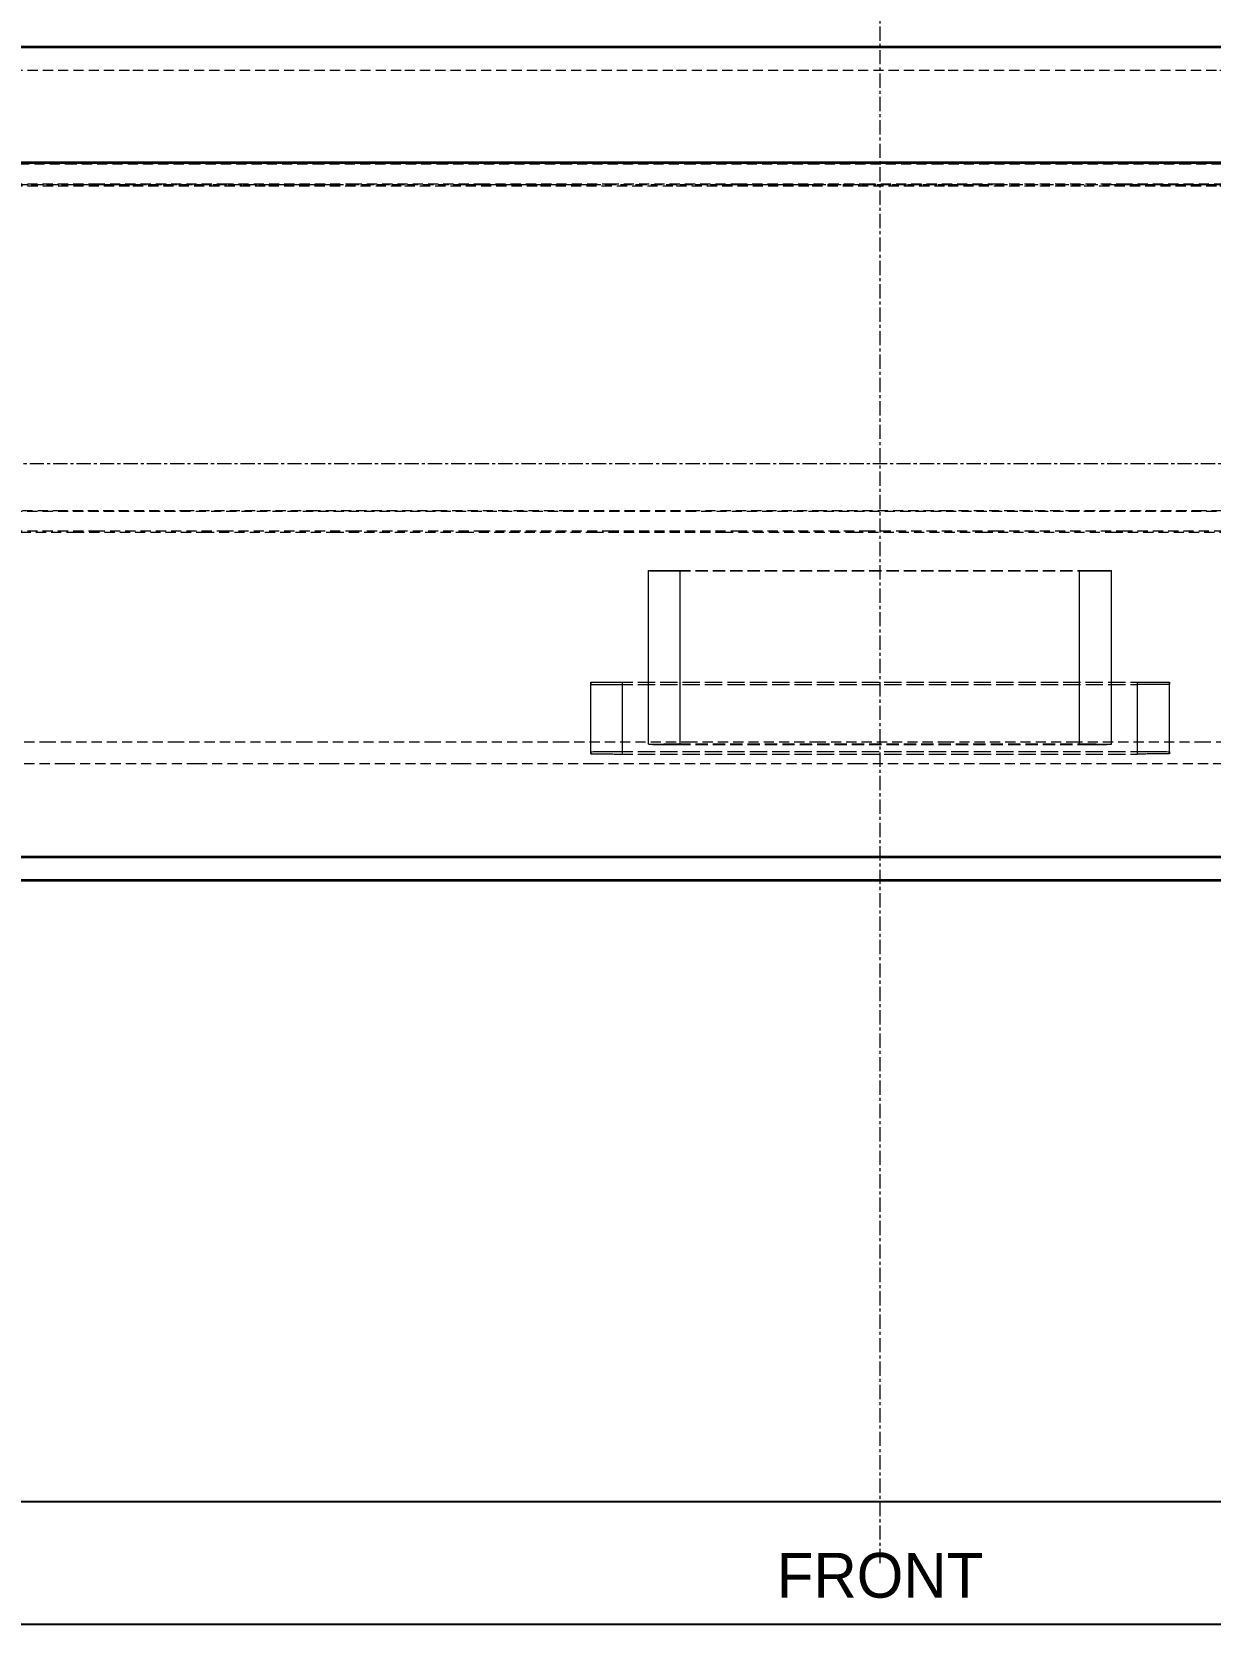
# Model space of a CAD drawing. Header units: millimetres. Extents: x 10 to 410, y 10 to 287.
# Drawn here: x 67.9 to 125.7, y 166 to 244.2 of the extents above; entities that cross this region are included whole.
import ezdxf
from ezdxf.enums import TextEntityAlignment as Align

# ---------------------------------------------------------------- set-up
doc = ezdxf.new("R2010")
doc.units = ezdxf.units.MM
doc.linetypes.add('CENTER', pattern=[1.15, 0.7, -0.15, 0.15, -0.15])
doc.linetypes.add('DASHED', pattern=[0.75, 0.5, -0.25])
for name, color, linetype, lineweight in [('CENTER', 4, 'CENTER', 13), ('HIDDEN', 8, 'DASHED', 18), ('TITLE_BLOCK', 7, 'CONTINUOUS', 25), ('VISIBLE', 7, 'CONTINUOUS', 35)]:
    doc.layers.add(name, color=color, linetype=linetype, lineweight=lineweight)

msp = doc.modelspace()

# ---------------------------------------------------------------- linework, layer by layer
at = {"layer": 'CENTER'}
for p, q in [((109.5, 169), (109.5, 273)), ((16, 223), (203, 223))]:
    msp.add_line(p, q, dxfattribs=at)
at = {"layer": 'HIDDEN'}
for points in [[(32.789, 242.312), (39.46, 242.312), (46.132, 242.312), (52.803, 242.312), (59.474, 242.312), (66.145, 242.312), (72.816, 242.312), (79.487, 242.312), (86.159, 242.312), (92.83, 242.312), (99.501, 242.312), (106.172, 242.312), (112.843, 242.312), (119.514, 242.312), (126.186, 242.312), (132.857, 242.312), (139.528, 242.312), (146.199, 242.312), (152.87, 242.312), (159.541, 242.312), (166.213, 242.312), (172.884, 242.312), (179.555, 242.313), (186.226, 242.313)], [(186.211, 237.735), (179.54, 237.735), (172.869, 237.735), (166.198, 237.735), (159.527, 237.735), (152.856, 237.735), (146.184, 237.735), (139.513, 237.735), (132.842, 237.735), (126.171, 237.735), (119.5, 237.735), (112.829, 237.735), (106.157, 237.735), (99.486, 237.735), (92.815, 237.735), (86.144, 237.735), (79.473, 237.735), (72.802, 237.735), (66.13, 237.735), (59.459, 237.735), (52.788, 237.735), (46.117, 237.735), (39.446, 237.735), (32.775, 237.735)], [(180.947, 237.732), (174.734, 237.732), (168.52, 237.732), (162.307, 237.732), (156.094, 237.732), (149.88, 237.732), (143.667, 237.732), (137.453, 237.732), (131.24, 237.732), (125.027, 237.732), (118.813, 237.732), (112.6, 237.732), (106.386, 237.732), (100.173, 237.732), (93.959, 237.732), (87.746, 237.732), (81.533, 237.732), (75.319, 237.732), (69.106, 237.732), (62.892, 237.732), (56.679, 237.732), (50.466, 237.732), (44.252, 237.732), (38.039, 237.732)], [(179.402, 237.691), (173.323, 237.691), (167.244, 237.691), (161.165, 237.691), (155.086, 237.691), (149.007, 237.691), (142.928, 237.691), (136.849, 237.691), (130.77, 237.691), (124.691, 237.691), (118.612, 237.691), (112.533, 237.691), (106.454, 237.691), (100.375, 237.691), (94.296, 237.691), (88.217, 237.691), (82.138, 237.691), (76.059, 237.691), (69.98, 237.691), (63.901, 237.691), (57.822, 237.691), (51.743, 237.691), (45.664, 237.691), (39.585, 237.691)], [(186.225, 236.675), (179.554, 236.675), (172.883, 236.675), (166.212, 236.675), (159.541, 236.675), (152.87, 236.675), (146.198, 236.675), (139.527, 236.675), (132.856, 236.675), (126.185, 236.675), (119.514, 236.675), (112.843, 236.675), (106.171, 236.675), (99.5, 236.675), (92.829, 236.675), (86.158, 236.675), (79.487, 236.675), (72.816, 236.675), (66.144, 236.675), (59.473, 236.675), (52.802, 236.675), (46.131, 236.675), (39.46, 236.675), (32.789, 236.675)], [(32.789, 236.634), (39.46, 236.634), (46.132, 236.634), (52.803, 236.634), (59.474, 236.634), (66.145, 236.634), (72.816, 236.634), (79.487, 236.634), (86.159, 236.634), (92.83, 236.634), (99.501, 236.634), (106.172, 236.634), (112.843, 236.634), (119.514, 236.634), (126.185, 236.634), (132.857, 236.634), (139.528, 236.634), (146.199, 236.634), (152.87, 236.634), (159.541, 236.634), (166.212, 236.634), (172.884, 236.634), (179.555, 236.634), (186.226, 236.634)], [(32.789, 236.63), (39.46, 236.63), (46.132, 236.63), (52.803, 236.63), (59.474, 236.63), (66.145, 236.63), (72.816, 236.63), (79.487, 236.63), (86.159, 236.63), (92.83, 236.63), (99.501, 236.63), (106.172, 236.63), (112.843, 236.63), (119.514, 236.63), (126.186, 236.63), (132.857, 236.63), (139.528, 236.63), (146.199, 236.63), (152.87, 236.63), (159.541, 236.63), (166.213, 236.63), (172.884, 236.63), (179.555, 236.63), (186.226, 236.63)], [(184.663, 236.678), (178.288, 236.678), (171.914, 236.678), (165.54, 236.678), (159.165, 236.678), (152.791, 236.678), (146.417, 236.678), (140.042, 236.678), (133.668, 236.678), (127.294, 236.678), (120.919, 236.678), (114.545, 236.678), (108.17, 236.678), (101.796, 236.678), (95.422, 236.678), (89.047, 236.678), (82.673, 236.678), (76.299, 236.678), (69.924, 236.678), (63.55, 236.678), (57.176, 236.678), (50.801, 236.678), (44.427, 236.678), (38.053, 236.678)], [(184.662, 236.718), (178.355, 236.718), (172.048, 236.718), (165.741, 236.718), (159.434, 236.718), (153.126, 236.718), (146.819, 236.718), (140.512, 236.718), (134.205, 236.718), (127.898, 236.718), (121.591, 236.718), (115.284, 236.718), (108.977, 236.718), (102.669, 236.718), (96.362, 236.718), (90.055, 236.718), (83.748, 236.718), (77.441, 236.718), (71.134, 236.718), (64.827, 236.718), (58.519, 236.718), (52.212, 236.718), (45.905, 236.718), (39.598, 236.718)], [(38.039, 220.684), (44.252, 220.684), (50.466, 220.684), (56.679, 220.684), (62.892, 220.684), (69.106, 220.684), (75.319, 220.684), (81.533, 220.684), (87.746, 220.684), (93.959, 220.684), (100.173, 220.684), (106.386, 220.684), (112.6, 220.684), (118.813, 220.684), (125.027, 220.684), (131.24, 220.684), (137.453, 220.684), (143.667, 220.684), (149.88, 220.684), (156.094, 220.684), (162.307, 220.684), (168.52, 220.684), (174.734, 220.684), (180.947, 220.684)], [(179.402, 220.643), (174.139, 220.643), (168.875, 220.643), (163.612, 220.643), (158.349, 220.643), (153.086, 220.643), (147.823, 220.643), (142.559, 220.643), (137.296, 220.643), (132.033, 220.643), (126.77, 220.643), (121.507, 220.643), (116.243, 220.643), (110.98, 220.643), (105.717, 220.643), (100.454, 220.643), (95.19, 220.643), (89.927, 220.643), (84.664, 220.643), (79.401, 220.643), (74.138, 220.643), (68.874, 220.643), (63.611, 220.643), (58.348, 220.643)], [(38.053, 219.63), (44.427, 219.63), (50.801, 219.63), (57.176, 219.63), (63.55, 219.63), (69.924, 219.63), (76.299, 219.63), (82.673, 219.63), (89.047, 219.63), (95.422, 219.63), (101.796, 219.63), (108.17, 219.63), (114.545, 219.63), (120.919, 219.63), (127.294, 219.63), (133.668, 219.63), (140.042, 219.63), (146.417, 219.63), (152.791, 219.63), (159.165, 219.63), (165.54, 219.63), (171.914, 219.63), (178.288, 219.63), (184.663, 219.63)], [(184.662, 219.67), (178.355, 219.67), (172.048, 219.67), (165.741, 219.67), (159.434, 219.67), (153.126, 219.67), (146.819, 219.67), (140.512, 219.67), (134.205, 219.67), (127.898, 219.67), (121.591, 219.67), (115.284, 219.67), (108.977, 219.67), (102.669, 219.67), (96.362, 219.67), (90.055, 219.67), (83.748, 219.67), (77.441, 219.67), (71.134, 219.67), (64.827, 219.67), (58.519, 219.67), (52.212, 219.67), (45.905, 219.67), (39.598, 219.67)], [(98.129, 217.736), (98.196, 217.74), (98.264, 217.741), (98.332, 217.742), (98.4, 217.743), (98.468, 217.743), (98.536, 217.744), (98.604, 217.744), (98.672, 217.745), (98.74, 217.745), (98.808, 217.746), (98.876, 217.746), (98.944, 217.746), (99.012, 217.746), (99.08, 217.747), (99.148, 217.747), (99.216, 217.747), (99.284, 217.747), (99.352, 217.747), (99.42, 217.747), (99.488, 217.747), (99.555, 217.747), (99.623, 217.747), (99.691, 217.747)], [(98.129, 217.736), (98.129, 217.736), (98.129, 217.736), (98.129, 217.736), (98.129, 217.736), (98.129, 217.736), (98.129, 217.736), (98.129, 217.736), (98.129, 217.736), (98.129, 217.735), (98.129, 217.735), (98.129, 217.735), (98.129, 217.735), (98.129, 217.735), (98.129, 217.735), (98.129, 217.735), (98.129, 217.735), (98.129, 217.735), (98.129, 217.735), (98.129, 217.735), (98.129, 217.734), (98.129, 217.734), (98.129, 217.734), (98.129, 217.734)], [(98.129, 217.736), (98.129, 217.736), (98.129, 217.736), (98.129, 217.736), (98.129, 217.736), (98.129, 217.736), (98.129, 217.736), (98.129, 217.736), (98.129, 217.736), (98.129, 217.736), (98.129, 217.736), (98.129, 217.736), (98.129, 217.736), (98.129, 217.736), (98.129, 217.736), (98.129, 217.736), (98.129, 217.736), (98.129, 217.736), (98.129, 217.736), (98.129, 217.736), (98.129, 217.736), (98.129, 217.736), (98.129, 217.736), (98.129, 217.736)], [(98.129, 209.212), (98.129, 209.583), (98.129, 209.953), (98.129, 210.324), (98.129, 210.695), (98.129, 211.065), (98.129, 211.436), (98.129, 211.806), (98.129, 212.177), (98.129, 212.548), (98.129, 212.918), (98.129, 213.289), (98.129, 213.66), (98.129, 214.03), (98.129, 214.401), (98.129, 214.771), (98.129, 215.142), (98.129, 215.513), (98.129, 215.883), (98.129, 216.254), (98.129, 216.624), (98.129, 216.995), (98.129, 217.366), (98.129, 217.736)], [(98.129, 209.212), (98.129, 209.583), (98.129, 209.953), (98.129, 210.324), (98.129, 210.695), (98.129, 211.065), (98.129, 211.436), (98.129, 211.806), (98.129, 212.177), (98.129, 212.548), (98.129, 212.918), (98.129, 213.289), (98.129, 213.66), (98.129, 214.03), (98.129, 214.401), (98.129, 214.771), (98.129, 215.142), (98.129, 215.513), (98.129, 215.883), (98.129, 216.254), (98.129, 216.624), (98.129, 216.995), (98.129, 217.366), (98.129, 217.736)], [(98.129, 217.734), (98.197, 217.731), (98.264, 217.73), (98.332, 217.729), (98.4, 217.728), (98.468, 217.727), (98.536, 217.727), (98.604, 217.726), (98.672, 217.726), (98.74, 217.725), (98.808, 217.725), (98.876, 217.725), (98.944, 217.724), (99.012, 217.724), (99.08, 217.724), (99.148, 217.724), (99.216, 217.724), (99.284, 217.723), (99.352, 217.723), (99.42, 217.723), (99.488, 217.723), (99.556, 217.723), (99.624, 217.723), (99.692, 217.723)], [(98.129, 209.21), (98.129, 209.581), (98.129, 209.951), (98.129, 210.322), (98.129, 210.693), (98.129, 211.063), (98.129, 211.434), (98.129, 211.804), (98.129, 212.175), (98.129, 212.546), (98.129, 212.916), (98.129, 213.287), (98.129, 213.658), (98.129, 214.028), (98.129, 214.399), (98.129, 214.769), (98.129, 215.14), (98.129, 215.511), (98.129, 215.881), (98.129, 216.252), (98.129, 216.622), (98.129, 216.993), (98.129, 217.364), (98.129, 217.734)], [(99.691, 217.747), (100.544, 217.747), (101.396, 217.747), (102.249, 217.747), (103.101, 217.747), (103.953, 217.747), (104.806, 217.747), (105.658, 217.747), (106.511, 217.747), (107.363, 217.747), (108.216, 217.747), (109.068, 217.747), (109.92, 217.747), (110.773, 217.747), (111.625, 217.747), (112.478, 217.747), (113.33, 217.747), (114.183, 217.747), (115.035, 217.747), (115.887, 217.747), (116.74, 217.747), (117.592, 217.747), (118.445, 217.747), (119.297, 217.747)], [(99.691, 209.223), (99.691, 209.594), (99.691, 209.965), (99.691, 210.335), (99.691, 210.706), (99.691, 211.076), (99.691, 211.447), (99.691, 211.818), (99.691, 212.188), (99.691, 212.559), (99.691, 212.93), (99.691, 213.3), (99.691, 213.671), (99.691, 214.041), (99.691, 214.412), (99.691, 214.783), (99.691, 215.153), (99.691, 215.524), (99.691, 215.894), (99.691, 216.265), (99.691, 216.636), (99.691, 217.006), (99.691, 217.377), (99.691, 217.747)], [(99.692, 217.723), (100.544, 217.723), (101.397, 217.723), (102.249, 217.723), (103.101, 217.723), (103.954, 217.723), (104.806, 217.723), (105.659, 217.723), (106.511, 217.723), (107.364, 217.723), (108.216, 217.723), (109.068, 217.723), (109.921, 217.723), (110.773, 217.723), (111.626, 217.723), (112.478, 217.723), (113.331, 217.723), (114.183, 217.723), (115.035, 217.723), (115.888, 217.723), (116.74, 217.723), (117.593, 217.723), (118.445, 217.723), (119.297, 217.723)], [(99.692, 209.199), (99.692, 209.57), (99.692, 209.94), (99.692, 210.311), (99.692, 210.681), (99.692, 211.052), (99.692, 211.423), (99.692, 211.793), (99.692, 212.164), (99.692, 212.534), (99.692, 212.905), (99.692, 213.276), (99.692, 213.646), (99.692, 214.017), (99.692, 214.388), (99.692, 214.758), (99.692, 215.129), (99.692, 215.499), (99.692, 215.87), (99.692, 216.241), (99.692, 216.611), (99.692, 216.982), (99.692, 217.352), (99.692, 217.723)], [(119.297, 217.747), (119.365, 217.747), (119.433, 217.747), (119.501, 217.747), (119.569, 217.747), (119.637, 217.747), (119.705, 217.747), (119.773, 217.747), (119.841, 217.747), (119.909, 217.747), (119.977, 217.746), (120.045, 217.746), (120.113, 217.746), (120.181, 217.746), (120.249, 217.745), (120.317, 217.745), (120.385, 217.744), (120.453, 217.744), (120.52, 217.743), (120.588, 217.743), (120.656, 217.742), (120.724, 217.741), (120.792, 217.74), (120.86, 217.736)], [(119.297, 209.223), (119.297, 209.594), (119.297, 209.965), (119.297, 210.335), (119.297, 210.706), (119.297, 211.076), (119.297, 211.447), (119.297, 211.818), (119.297, 212.188), (119.297, 212.559), (119.297, 212.93), (119.297, 213.3), (119.297, 213.671), (119.297, 214.041), (119.297, 214.412), (119.297, 214.783), (119.297, 215.153), (119.297, 215.524), (119.297, 215.894), (119.297, 216.265), (119.297, 216.636), (119.297, 217.006), (119.297, 217.377), (119.297, 217.747)], [(119.297, 217.723), (119.365, 217.723), (119.433, 217.723), (119.501, 217.723), (119.569, 217.723), (119.637, 217.723), (119.705, 217.723), (119.773, 217.724), (119.841, 217.724), (119.909, 217.724), (119.977, 217.724), (120.045, 217.724), (120.113, 217.725), (120.181, 217.725), (120.249, 217.725), (120.317, 217.726), (120.385, 217.726), (120.453, 217.727), (120.521, 217.727), (120.589, 217.728), (120.656, 217.729), (120.724, 217.73), (120.792, 217.731), (120.86, 217.734)], [(119.297, 209.199), (119.297, 209.57), (119.297, 209.94), (119.297, 210.311), (119.297, 210.681), (119.297, 211.052), (119.297, 211.423), (119.297, 211.793), (119.297, 212.164), (119.297, 212.534), (119.297, 212.905), (119.297, 213.276), (119.297, 213.646), (119.297, 214.017), (119.297, 214.388), (119.297, 214.758), (119.297, 215.129), (119.297, 215.499), (119.297, 215.87), (119.297, 216.241), (119.297, 216.611), (119.297, 216.982), (119.297, 217.352), (119.297, 217.723)], [(120.86, 217.736), (120.86, 217.736), (120.86, 217.736), (120.86, 217.736), (120.86, 217.736), (120.86, 217.736), (120.86, 217.736), (120.86, 217.736), (120.86, 217.736), (120.86, 217.735), (120.86, 217.735), (120.86, 217.735), (120.86, 217.735), (120.86, 217.735), (120.86, 217.735), (120.86, 217.735), (120.86, 217.735), (120.86, 217.735), (120.86, 217.735), (120.86, 217.735), (120.86, 217.735), (120.86, 217.734), (120.86, 217.734), (120.86, 217.734)], [(120.86, 209.212), (120.86, 209.583), (120.86, 209.953), (120.86, 210.324), (120.86, 210.695), (120.86, 211.065), (120.86, 211.436), (120.86, 211.807), (120.86, 212.177), (120.86, 212.548), (120.86, 212.918), (120.86, 213.289), (120.86, 213.66), (120.86, 214.03), (120.86, 214.401), (120.86, 214.771), (120.86, 215.142), (120.86, 215.513), (120.86, 215.883), (120.86, 216.254), (120.86, 216.624), (120.86, 216.995), (120.86, 217.366), (120.86, 217.736)], [(120.86, 217.734), (120.86, 217.734), (120.86, 217.734), (120.86, 217.734), (120.86, 217.734), (120.86, 217.734), (120.86, 217.734), (120.86, 217.734), (120.86, 217.734), (120.86, 217.734), (120.86, 217.734), (120.86, 217.734), (120.86, 217.734), (120.86, 217.734), (120.86, 217.734), (120.86, 217.734), (120.86, 217.734), (120.86, 217.734), (120.86, 217.734), (120.86, 217.734), (120.86, 217.734), (120.86, 217.734), (120.86, 217.734), (120.86, 217.734)], [(120.86, 209.21), (120.86, 209.581), (120.86, 209.951), (120.86, 210.322), (120.86, 210.693), (120.86, 211.063), (120.86, 211.434), (120.86, 211.804), (120.86, 212.175), (120.86, 212.546), (120.86, 212.916), (120.86, 213.287), (120.86, 213.658), (120.86, 214.028), (120.86, 214.399), (120.86, 214.769), (120.86, 215.14), (120.86, 215.511), (120.86, 215.881), (120.86, 216.252), (120.86, 216.622), (120.86, 216.993), (120.86, 217.364), (120.86, 217.734)], [(120.86, 209.21), (120.86, 209.581), (120.86, 209.951), (120.86, 210.322), (120.86, 210.693), (120.86, 211.063), (120.86, 211.434), (120.86, 211.804), (120.86, 212.175), (120.86, 212.546), (120.86, 212.916), (120.86, 213.287), (120.86, 213.658), (120.86, 214.028), (120.86, 214.399), (120.86, 214.769), (120.86, 215.14), (120.86, 215.511), (120.86, 215.881), (120.86, 216.252), (120.86, 216.622), (120.86, 216.993), (120.86, 217.364), (120.86, 217.734)], [(95.292, 212.251), (95.36, 212.254), (95.428, 212.255), (95.496, 212.256), (95.564, 212.257), (95.632, 212.258), (95.7, 212.258), (95.768, 212.259), (95.836, 212.259), (95.904, 212.26), (95.972, 212.26), (96.039, 212.26), (96.107, 212.261), (96.175, 212.261), (96.243, 212.261), (96.311, 212.261), (96.379, 212.261), (96.447, 212.262), (96.515, 212.262), (96.583, 212.262), (96.651, 212.262), (96.719, 212.262), (96.787, 212.262), (96.855, 212.262)], [(95.292, 212.251), (95.292, 212.246), (95.292, 212.242), (95.292, 212.238), (95.292, 212.233), (95.293, 212.229), (95.293, 212.225), (95.293, 212.22), (95.293, 212.216), (95.293, 212.212), (95.293, 212.207), (95.293, 212.203), (95.293, 212.199), (95.293, 212.194), (95.293, 212.19), (95.293, 212.186), (95.293, 212.181), (95.293, 212.177), (95.293, 212.173), (95.293, 212.168), (95.293, 212.164), (95.293, 212.16), (95.293, 212.155), (95.294, 212.151)], [(95.292, 212.251), (95.292, 212.251), (95.292, 212.251), (95.292, 212.251), (95.292, 212.251), (95.292, 212.251), (95.292, 212.251), (95.292, 212.251), (95.292, 212.251), (95.292, 212.251), (95.292, 212.251), (95.292, 212.251), (95.292, 212.251), (95.292, 212.251), (95.292, 212.251), (95.292, 212.251), (95.292, 212.251), (95.292, 212.251), (95.292, 212.251), (95.292, 212.251), (95.292, 212.251), (95.292, 212.251), (95.292, 212.251), (95.292, 212.251)], [(95.292, 208.841), (95.292, 208.989), (95.292, 209.138), (95.292, 209.286), (95.292, 209.434), (95.292, 209.582), (95.292, 209.731), (95.292, 209.879), (95.292, 210.027), (95.292, 210.175), (95.292, 210.324), (95.292, 210.472), (95.292, 210.62), (95.292, 210.768), (95.292, 210.917), (95.292, 211.065), (95.292, 211.213), (95.292, 211.361), (95.292, 211.51), (95.292, 211.658), (95.292, 211.806), (95.292, 211.954), (95.292, 212.103), (95.292, 212.251)], [(95.292, 208.841), (95.292, 208.989), (95.292, 209.138), (95.292, 209.286), (95.292, 209.434), (95.292, 209.582), (95.292, 209.731), (95.292, 209.879), (95.292, 210.027), (95.292, 210.175), (95.292, 210.324), (95.292, 210.472), (95.292, 210.62), (95.292, 210.768), (95.292, 210.917), (95.292, 211.065), (95.292, 211.213), (95.292, 211.361), (95.292, 211.51), (95.292, 211.658), (95.292, 211.806), (95.292, 211.954), (95.292, 212.103), (95.292, 212.251)], [(95.294, 212.151), (95.361, 212.148), (95.429, 212.146), (95.497, 212.145), (95.565, 212.145), (95.633, 212.144), (95.701, 212.143), (95.769, 212.143), (95.837, 212.142), (95.905, 212.142), (95.973, 212.142), (96.041, 212.141), (96.109, 212.141), (96.177, 212.141), (96.245, 212.141), (96.313, 212.14), (96.381, 212.14), (96.449, 212.14), (96.517, 212.14), (96.585, 212.14), (96.653, 212.14), (96.721, 212.14), (96.789, 212.14), (96.856, 212.14)], [(95.294, 208.741), (95.294, 208.89), (95.294, 209.038), (95.294, 209.186), (95.294, 209.334), (95.294, 209.482), (95.294, 209.631), (95.294, 209.779), (95.294, 209.927), (95.294, 210.075), (95.294, 210.224), (95.294, 210.372), (95.294, 210.52), (95.294, 210.668), (95.294, 210.817), (95.294, 210.965), (95.294, 211.113), (95.294, 211.261), (95.294, 211.41), (95.294, 211.558), (95.294, 211.706), (95.294, 211.854), (95.294, 212.003), (95.294, 212.151)], [(96.855, 212.262), (97.954, 212.262), (99.054, 212.262), (100.153, 212.262), (101.253, 212.262), (102.352, 212.262), (103.452, 212.262), (104.551, 212.262), (105.651, 212.262), (106.75, 212.262), (107.85, 212.262), (108.949, 212.262), (110.049, 212.262), (111.148, 212.262), (112.248, 212.262), (113.347, 212.262), (114.447, 212.262), (115.546, 212.262), (116.646, 212.262), (117.745, 212.262), (118.845, 212.262), (119.945, 212.262), (121.044, 212.262), (122.144, 212.262)], [(96.855, 208.852), (96.855, 209.001), (96.855, 209.149), (96.855, 209.297), (96.855, 209.445), (96.855, 209.594), (96.855, 209.742), (96.855, 209.89), (96.855, 210.038), (96.855, 210.187), (96.855, 210.335), (96.855, 210.483), (96.855, 210.631), (96.855, 210.78), (96.855, 210.928), (96.855, 211.076), (96.855, 211.224), (96.855, 211.373), (96.855, 211.521), (96.855, 211.669), (96.855, 211.817), (96.855, 211.966), (96.855, 212.114), (96.855, 212.262)], [(96.856, 212.14), (97.956, 212.14), (99.055, 212.14), (100.155, 212.14), (101.255, 212.14), (102.354, 212.14), (103.454, 212.14), (104.553, 212.14), (105.653, 212.14), (106.752, 212.14), (107.852, 212.14), (108.951, 212.14), (110.051, 212.14), (111.15, 212.14), (112.25, 212.14), (113.349, 212.14), (114.449, 212.14), (115.548, 212.14), (116.648, 212.14), (117.747, 212.14), (118.847, 212.14), (119.946, 212.14), (121.046, 212.14), (122.145, 212.14)], [(96.856, 208.73), (96.856, 208.878), (96.856, 209.027), (96.856, 209.175), (96.856, 209.323), (96.856, 209.471), (96.856, 209.62), (96.856, 209.768), (96.856, 209.916), (96.856, 210.064), (96.856, 210.212), (96.856, 210.361), (96.856, 210.509), (96.856, 210.657), (96.856, 210.805), (96.856, 210.954), (96.856, 211.102), (96.856, 211.25), (96.856, 211.398), (96.856, 211.547), (96.856, 211.695), (96.856, 211.843), (96.856, 211.991), (96.856, 212.14)], [(122.144, 212.262), (122.211, 212.262), (122.279, 212.262), (122.347, 212.262), (122.415, 212.262), (122.483, 212.262), (122.551, 212.262), (122.619, 212.261), (122.687, 212.261), (122.755, 212.261), (122.823, 212.261), (122.891, 212.261), (122.959, 212.26), (123.027, 212.26), (123.095, 212.26), (123.163, 212.259), (123.231, 212.259), (123.299, 212.258), (123.367, 212.258), (123.435, 212.257), (123.503, 212.256), (123.571, 212.255), (123.639, 212.254), (123.706, 212.251)], [(122.144, 208.852), (122.144, 209.001), (122.144, 209.149), (122.144, 209.297), (122.144, 209.445), (122.144, 209.594), (122.144, 209.742), (122.144, 209.89), (122.144, 210.038), (122.144, 210.187), (122.144, 210.335), (122.144, 210.483), (122.144, 210.631), (122.144, 210.78), (122.144, 210.928), (122.144, 211.076), (122.144, 211.224), (122.144, 211.373), (122.144, 211.521), (122.144, 211.669), (122.144, 211.817), (122.144, 211.966), (122.144, 212.114), (122.144, 212.262)], [(123.708, 212.151), (123.64, 212.148), (123.572, 212.146), (123.504, 212.145), (123.436, 212.145), (123.368, 212.144), (123.3, 212.143), (123.232, 212.143), (123.164, 212.142), (123.096, 212.142), (123.028, 212.142), (122.961, 212.141), (122.893, 212.141), (122.825, 212.141), (122.757, 212.141), (122.689, 212.14), (122.621, 212.14), (122.553, 212.14), (122.485, 212.14), (122.417, 212.14), (122.349, 212.14), (122.281, 212.14), (122.213, 212.14), (122.145, 212.14)], [(122.145, 208.73), (122.145, 208.878), (122.145, 209.027), (122.145, 209.175), (122.145, 209.323), (122.145, 209.471), (122.145, 209.62), (122.145, 209.768), (122.145, 209.916), (122.145, 210.064), (122.145, 210.213), (122.145, 210.361), (122.145, 210.509), (122.145, 210.657), (122.145, 210.805), (122.145, 210.954), (122.145, 211.102), (122.145, 211.25), (122.145, 211.398), (122.145, 211.547), (122.145, 211.695), (122.145, 211.843), (122.145, 211.991), (122.145, 212.14)], [(123.706, 212.251), (123.707, 212.246), (123.707, 212.242), (123.707, 212.238), (123.707, 212.233), (123.707, 212.229), (123.707, 212.225), (123.707, 212.22), (123.707, 212.216), (123.707, 212.212), (123.707, 212.207), (123.707, 212.203), (123.707, 212.199), (123.707, 212.194), (123.707, 212.19), (123.707, 212.186), (123.707, 212.181), (123.707, 212.177), (123.707, 212.173), (123.708, 212.168), (123.708, 212.164), (123.708, 212.16), (123.708, 212.155), (123.708, 212.151)], [(123.706, 208.841), (123.706, 208.989), (123.706, 209.138), (123.706, 209.286), (123.706, 209.434), (123.706, 209.582), (123.706, 209.731), (123.706, 209.879), (123.706, 210.027), (123.706, 210.175), (123.706, 210.324), (123.706, 210.472), (123.706, 210.62), (123.706, 210.768), (123.706, 210.917), (123.706, 211.065), (123.706, 211.213), (123.706, 211.361), (123.706, 211.51), (123.706, 211.658), (123.706, 211.806), (123.706, 211.954), (123.706, 212.103), (123.706, 212.251)], [(123.708, 212.151), (123.708, 212.151), (123.708, 212.151), (123.708, 212.151), (123.708, 212.151), (123.708, 212.151), (123.708, 212.151), (123.708, 212.151), (123.708, 212.151), (123.708, 212.151), (123.708, 212.151), (123.708, 212.151), (123.708, 212.151), (123.708, 212.151), (123.708, 212.151), (123.708, 212.151), (123.708, 212.151), (123.708, 212.151), (123.708, 212.151), (123.708, 212.151), (123.708, 212.151), (123.708, 212.151), (123.708, 212.151), (123.708, 212.151)], [(123.708, 208.741), (123.708, 208.89), (123.708, 209.038), (123.708, 209.186), (123.708, 209.334), (123.708, 209.482), (123.708, 209.631), (123.708, 209.779), (123.708, 209.927), (123.708, 210.075), (123.708, 210.224), (123.708, 210.372), (123.708, 210.52), (123.708, 210.668), (123.708, 210.817), (123.708, 210.965), (123.708, 211.113), (123.708, 211.261), (123.708, 211.41), (123.708, 211.558), (123.708, 211.706), (123.708, 211.854), (123.708, 212.003), (123.708, 212.151)], [(123.708, 208.741), (123.708, 208.89), (123.708, 209.038), (123.708, 209.186), (123.708, 209.334), (123.708, 209.482), (123.708, 209.631), (123.708, 209.779), (123.708, 209.927), (123.708, 210.075), (123.708, 210.224), (123.708, 210.372), (123.708, 210.52), (123.708, 210.668), (123.708, 210.817), (123.708, 210.965), (123.708, 211.113), (123.708, 211.261), (123.708, 211.41), (123.708, 211.558), (123.708, 211.706), (123.708, 211.854), (123.708, 212.003), (123.708, 212.151)], [(37.024, 209.321), (43.325, 209.321), (49.627, 209.321), (55.929, 209.321), (62.23, 209.321), (68.532, 209.321), (74.834, 209.321), (81.135, 209.321), (87.437, 209.321), (93.739, 209.321), (100.04, 209.321), (106.342, 209.321), (112.644, 209.321), (118.945, 209.321), (125.247, 209.321), (131.549, 209.321), (137.85, 209.321), (144.152, 209.321), (150.454, 209.321), (156.755, 209.321), (163.057, 209.321), (169.359, 209.321), (175.661, 209.321), (181.962, 209.321)], [(95.292, 208.841), (95.36, 208.844), (95.428, 208.846), (95.496, 208.847), (95.564, 208.847), (95.632, 208.848), (95.7, 208.849), (95.768, 208.849), (95.836, 208.85), (95.904, 208.85), (95.972, 208.85), (96.039, 208.851), (96.107, 208.851), (96.175, 208.851), (96.243, 208.851), (96.311, 208.852), (96.379, 208.852), (96.447, 208.852), (96.515, 208.852), (96.583, 208.852), (96.651, 208.852), (96.719, 208.852), (96.787, 208.852), (96.855, 208.852)], [(95.292, 208.841), (95.292, 208.837), (95.292, 208.832), (95.292, 208.828), (95.292, 208.824), (95.293, 208.819), (95.293, 208.815), (95.293, 208.811), (95.293, 208.806), (95.293, 208.802), (95.293, 208.798), (95.293, 208.793), (95.293, 208.789), (95.293, 208.785), (95.293, 208.78), (95.293, 208.776), (95.293, 208.772), (95.293, 208.767), (95.293, 208.763), (95.293, 208.759), (95.293, 208.754), (95.293, 208.75), (95.293, 208.746), (95.294, 208.741)], [(95.292, 208.841), (95.292, 208.841), (95.292, 208.841), (95.292, 208.841), (95.292, 208.841), (95.292, 208.841), (95.292, 208.841), (95.292, 208.841), (95.292, 208.841), (95.292, 208.841), (95.292, 208.841), (95.292, 208.841), (95.292, 208.841), (95.292, 208.841), (95.292, 208.841), (95.292, 208.841), (95.292, 208.841), (95.292, 208.841), (95.292, 208.841), (95.292, 208.841), (95.292, 208.841), (95.292, 208.841), (95.292, 208.841), (95.292, 208.841)], [(96.855, 208.852), (97.954, 208.852), (99.054, 208.852), (100.153, 208.852), (101.253, 208.852), (102.352, 208.852), (103.452, 208.852), (104.551, 208.852), (105.651, 208.852), (106.75, 208.852), (107.85, 208.852), (108.949, 208.852), (110.049, 208.852), (111.148, 208.852), (112.248, 208.852), (113.347, 208.852), (114.447, 208.852), (115.546, 208.852), (116.646, 208.852), (117.745, 208.852), (118.845, 208.852), (119.945, 208.852), (121.044, 208.852), (122.144, 208.852)], [(98.129, 209.212), (98.196, 209.215), (98.264, 209.217), (98.332, 209.218), (98.4, 209.219), (98.468, 209.219), (98.536, 209.22), (98.604, 209.22), (98.672, 209.221), (98.74, 209.221), (98.808, 209.221), (98.876, 209.222), (98.944, 209.222), (99.012, 209.222), (99.08, 209.223), (99.148, 209.223), (99.216, 209.223), (99.284, 209.223), (99.352, 209.223), (99.42, 209.223), (99.488, 209.223), (99.555, 209.223), (99.623, 209.223), (99.691, 209.223)], [(98.129, 209.212), (98.129, 209.212), (98.129, 209.212), (98.129, 209.212), (98.129, 209.212), (98.129, 209.212), (98.129, 209.212), (98.129, 209.212), (98.129, 209.212), (98.129, 209.211), (98.129, 209.211), (98.129, 209.211), (98.129, 209.211), (98.129, 209.211), (98.129, 209.211), (98.129, 209.211), (98.129, 209.211), (98.129, 209.211), (98.129, 209.211), (98.129, 209.211), (98.129, 209.21), (98.129, 209.21), (98.129, 209.21), (98.129, 209.21)], [(98.129, 209.212), (98.129, 209.212), (98.129, 209.212), (98.129, 209.212), (98.129, 209.212), (98.129, 209.212), (98.129, 209.212), (98.129, 209.212), (98.129, 209.212), (98.129, 209.212), (98.129, 209.212), (98.129, 209.212), (98.129, 209.212), (98.129, 209.212), (98.129, 209.212), (98.129, 209.212), (98.129, 209.212), (98.129, 209.212), (98.129, 209.212), (98.129, 209.212), (98.129, 209.212), (98.129, 209.212), (98.129, 209.212), (98.129, 209.212)], [(98.129, 209.21), (98.197, 209.207), (98.264, 209.206), (98.332, 209.205), (98.4, 209.204), (98.468, 209.203), (98.536, 209.203), (98.604, 209.202), (98.672, 209.202), (98.74, 209.201), (98.808, 209.201), (98.876, 209.201), (98.944, 209.2), (99.012, 209.2), (99.08, 209.2), (99.148, 209.2), (99.216, 209.199), (99.284, 209.199), (99.352, 209.199), (99.42, 209.199), (99.488, 209.199), (99.556, 209.199), (99.624, 209.199), (99.692, 209.199)], [(99.691, 209.223), (100.544, 209.223), (101.396, 209.223), (102.249, 209.223), (103.101, 209.223), (103.953, 209.223), (104.806, 209.223), (105.658, 209.223), (106.511, 209.223), (107.363, 209.223), (108.216, 209.223), (109.068, 209.223), (109.92, 209.223), (110.773, 209.223), (111.625, 209.223), (112.478, 209.223), (113.33, 209.223), (114.183, 209.223), (115.035, 209.223), (115.887, 209.223), (116.74, 209.223), (117.592, 209.223), (118.445, 209.223), (119.297, 209.223)], [(99.692, 209.199), (100.544, 209.199), (101.397, 209.199), (102.249, 209.199), (103.101, 209.199), (103.954, 209.199), (104.806, 209.199), (105.659, 209.199), (106.511, 209.199), (107.364, 209.199), (108.216, 209.199), (109.068, 209.199), (109.921, 209.199), (110.773, 209.199), (111.626, 209.199), (112.478, 209.199), (113.331, 209.199), (114.183, 209.199), (115.035, 209.199), (115.888, 209.199), (116.74, 209.199), (117.593, 209.199), (118.445, 209.199), (119.297, 209.199)], [(119.297, 209.223), (119.365, 209.223), (119.433, 209.223), (119.501, 209.223), (119.569, 209.223), (119.637, 209.223), (119.705, 209.223), (119.773, 209.223), (119.841, 209.223), (119.909, 209.223), (119.977, 209.222), (120.045, 209.222), (120.113, 209.222), (120.181, 209.221), (120.249, 209.221), (120.317, 209.221), (120.385, 209.22), (120.453, 209.22), (120.52, 209.219), (120.588, 209.219), (120.656, 209.218), (120.724, 209.217), (120.792, 209.215), (120.86, 209.212)], [(119.297, 209.199), (119.365, 209.199), (119.433, 209.199), (119.501, 209.199), (119.569, 209.199), (119.637, 209.199), (119.705, 209.199), (119.773, 209.2), (119.841, 209.2), (119.909, 209.2), (119.977, 209.2), (120.045, 209.2), (120.113, 209.201), (120.181, 209.201), (120.249, 209.201), (120.317, 209.202), (120.385, 209.202), (120.453, 209.203), (120.521, 209.203), (120.589, 209.204), (120.656, 209.205), (120.724, 209.206), (120.792, 209.207), (120.86, 209.21)], [(120.86, 209.212), (120.86, 209.212), (120.86, 209.212), (120.86, 209.212), (120.86, 209.212), (120.86, 209.212), (120.86, 209.212), (120.86, 209.212), (120.86, 209.212), (120.86, 209.211), (120.86, 209.211), (120.86, 209.211), (120.86, 209.211), (120.86, 209.211), (120.86, 209.211), (120.86, 209.211), (120.86, 209.211), (120.86, 209.211), (120.86, 209.211), (120.86, 209.211), (120.86, 209.21), (120.86, 209.21), (120.86, 209.21), (120.86, 209.21)], [(120.86, 209.21), (120.86, 209.21), (120.86, 209.21), (120.86, 209.21), (120.86, 209.21), (120.86, 209.21), (120.86, 209.21), (120.86, 209.21), (120.86, 209.21), (120.86, 209.21), (120.86, 209.21), (120.86, 209.21), (120.86, 209.21), (120.86, 209.21), (120.86, 209.21), (120.86, 209.21), (120.86, 209.21), (120.86, 209.21), (120.86, 209.21), (120.86, 209.21), (120.86, 209.21), (120.86, 209.21), (120.86, 209.21), (120.86, 209.21)], [(122.144, 208.852), (122.211, 208.852), (122.279, 208.852), (122.347, 208.852), (122.415, 208.852), (122.483, 208.852), (122.551, 208.852), (122.619, 208.852), (122.687, 208.852), (122.755, 208.851), (122.823, 208.851), (122.891, 208.851), (122.959, 208.851), (123.027, 208.85), (123.095, 208.85), (123.163, 208.85), (123.231, 208.849), (123.299, 208.849), (123.367, 208.848), (123.435, 208.847), (123.503, 208.847), (123.571, 208.846), (123.639, 208.844), (123.706, 208.841)], [(123.706, 208.841), (123.707, 208.837), (123.707, 208.832), (123.707, 208.828), (123.707, 208.824), (123.707, 208.819), (123.707, 208.815), (123.707, 208.811), (123.707, 208.806), (123.707, 208.802), (123.707, 208.798), (123.707, 208.793), (123.707, 208.789), (123.707, 208.785), (123.707, 208.78), (123.707, 208.776), (123.707, 208.772), (123.707, 208.767), (123.707, 208.763), (123.708, 208.759), (123.708, 208.754), (123.708, 208.75), (123.708, 208.746), (123.708, 208.741)], [(37.038, 208.261), (43.524, 208.261), (50.011, 208.261), (56.497, 208.261), (62.983, 208.261), (69.47, 208.261), (75.956, 208.261), (82.443, 208.261), (88.929, 208.261), (95.416, 208.261), (101.902, 208.261), (108.388, 208.261), (114.875, 208.261), (121.361, 208.261), (127.848, 208.261), (134.334, 208.261), (140.82, 208.261), (147.307, 208.261), (153.793, 208.261), (160.28, 208.261), (166.766, 208.261), (173.253, 208.261), (179.739, 208.261), (186.225, 208.261)], [(95.294, 208.741), (95.361, 208.738), (95.429, 208.737), (95.497, 208.736), (95.565, 208.735), (95.633, 208.734), (95.701, 208.734), (95.769, 208.733), (95.837, 208.733), (95.905, 208.732), (95.973, 208.732), (96.041, 208.732), (96.109, 208.731), (96.177, 208.731), (96.245, 208.731), (96.313, 208.731), (96.381, 208.731), (96.449, 208.73), (96.517, 208.73), (96.585, 208.73), (96.653, 208.73), (96.721, 208.73), (96.789, 208.73), (96.856, 208.73)], [(96.856, 208.73), (97.956, 208.73), (99.055, 208.73), (100.155, 208.73), (101.255, 208.73), (102.354, 208.73), (103.454, 208.73), (104.553, 208.73), (105.653, 208.73), (106.752, 208.73), (107.852, 208.73), (108.951, 208.73), (110.051, 208.73), (111.15, 208.73), (112.25, 208.73), (113.349, 208.73), (114.449, 208.73), (115.548, 208.73), (116.648, 208.73), (117.747, 208.73), (118.847, 208.73), (119.946, 208.73), (121.046, 208.73), (122.145, 208.73)], [(123.708, 208.741), (123.64, 208.738), (123.572, 208.737), (123.504, 208.736), (123.436, 208.735), (123.368, 208.734), (123.3, 208.734), (123.232, 208.733), (123.164, 208.733), (123.096, 208.732), (123.028, 208.732), (122.961, 208.732), (122.893, 208.731), (122.825, 208.731), (122.757, 208.731), (122.689, 208.731), (122.621, 208.731), (122.553, 208.73), (122.485, 208.73), (122.417, 208.73), (122.349, 208.73), (122.281, 208.73), (122.213, 208.73), (122.145, 208.73)], [(123.708, 208.741), (123.708, 208.741), (123.708, 208.741), (123.708, 208.741), (123.708, 208.741), (123.708, 208.741), (123.708, 208.741), (123.708, 208.741), (123.708, 208.741), (123.708, 208.741), (123.708, 208.741), (123.708, 208.741), (123.708, 208.741), (123.708, 208.741), (123.708, 208.741), (123.708, 208.741), (123.708, 208.741), (123.708, 208.741), (123.708, 208.741), (123.708, 208.741), (123.708, 208.741), (123.708, 208.741), (123.708, 208.741), (123.708, 208.741)]]:
    msp.add_lwpolyline(points, dxfattribs=at)
at = {"layer": 'TITLE_BLOCK'}
msp.add_lwpolyline([(16, 166), (203, 166), (203, 172), (16, 172)], close=True, dxfattribs=at)
at = {"layer": 'VISIBLE'}
for points in [[(32.774, 243.462), (39.445, 243.462), (46.116, 243.462), (52.787, 243.462), (59.459, 243.462), (66.13, 243.462), (72.801, 243.462), (79.472, 243.462), (86.143, 243.462), (92.814, 243.462), (99.486, 243.462), (106.157, 243.462), (112.828, 243.462), (119.499, 243.462), (126.17, 243.462), (132.841, 243.462), (139.513, 243.462), (146.184, 243.462), (152.855, 243.462), (159.526, 243.462), (166.197, 243.462), (172.868, 243.462), (179.54, 243.462), (186.211, 243.462)], [(32.774, 237.78), (39.445, 237.78), (46.116, 237.78), (52.787, 237.78), (59.459, 237.78), (66.13, 237.78), (72.801, 237.78), (79.472, 237.78), (86.143, 237.78), (92.814, 237.78), (99.486, 237.78), (106.157, 237.78), (112.828, 237.78), (119.499, 237.78), (126.17, 237.78), (132.841, 237.78), (139.513, 237.78), (146.184, 237.78), (152.855, 237.78), (159.526, 237.78), (166.197, 237.78), (172.868, 237.78), (179.54, 237.78), (186.211, 237.78)], [(32.774, 237.776), (39.445, 237.776), (46.116, 237.776), (52.788, 237.776), (59.459, 237.776), (66.13, 237.776), (72.801, 237.776), (79.472, 237.776), (86.143, 237.776), (92.815, 237.776), (99.486, 237.776), (106.157, 237.776), (112.828, 237.776), (119.499, 237.776), (126.17, 237.776), (132.841, 237.776), (139.513, 237.776), (146.184, 237.776), (152.855, 237.776), (159.526, 237.776), (166.197, 237.776), (172.868, 237.776), (179.54, 237.776), (186.211, 237.776)], [(32.774, 203.679), (39.445, 203.679), (46.116, 203.679), (52.788, 203.679), (59.459, 203.679), (66.13, 203.679), (72.801, 203.679), (79.472, 203.679), (86.143, 203.679), (92.815, 203.679), (99.486, 203.679), (106.157, 203.679), (112.828, 203.679), (119.499, 203.679), (126.17, 203.679), (132.841, 203.679), (139.513, 203.679), (146.184, 203.679), (152.855, 203.679), (159.526, 203.679), (166.197, 203.679), (172.868, 203.679), (179.54, 203.679), (186.211, 203.679)], [(32.789, 202.538), (39.46, 202.538), (46.132, 202.538), (52.803, 202.538), (59.474, 202.538), (66.145, 202.538), (72.816, 202.538), (79.487, 202.538), (86.159, 202.538), (92.83, 202.538), (99.501, 202.538), (106.172, 202.538), (112.843, 202.538), (119.514, 202.538), (126.185, 202.538), (132.857, 202.538), (139.528, 202.538), (146.199, 202.538), (152.87, 202.538), (159.541, 202.538), (166.212, 202.538), (172.884, 202.538), (179.555, 202.538), (186.226, 202.538)]]:
    msp.add_lwpolyline(points, dxfattribs=at)

# ---------------------------------------------------------------- texts
at = {"layer": 'TITLE_BLOCK'}
msp.add_text('FRONT', height=2.2, dxfattribs=at).set_placement((109.5, 168.4), align=Align.MIDDLE_CENTER)

doc.saveas('drawing.dxf')
